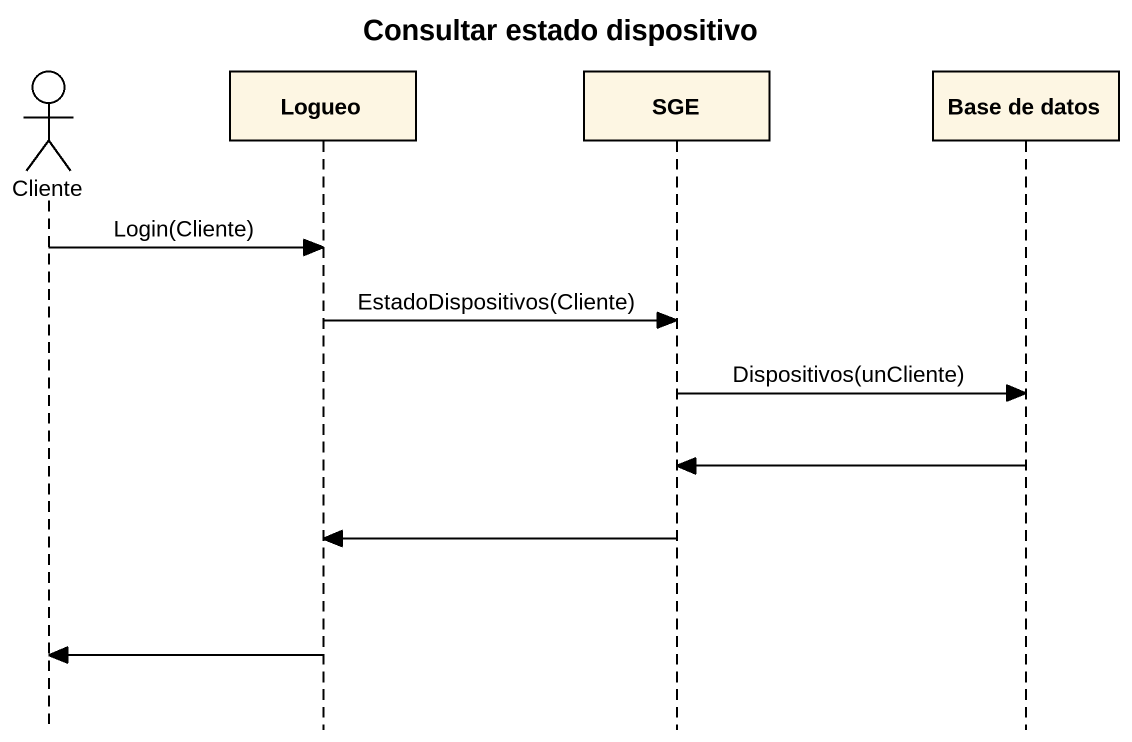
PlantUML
@startuml
title Consultar estado dispositivo
hide footbox
actor Cliente
participant Logueo
participant SGE
participant "Base de datos" as Base_de_datos

Cliente -> Logueo : Login(Cliente)
Logueo -> SGE : EstadoDispositivos(Cliente)
SGE -> Base_de_datos : Dispositivos(unCliente)
Base_de_datos -> SGE
SGE -> Logueo
Logueo -> Cliente
@enduml
